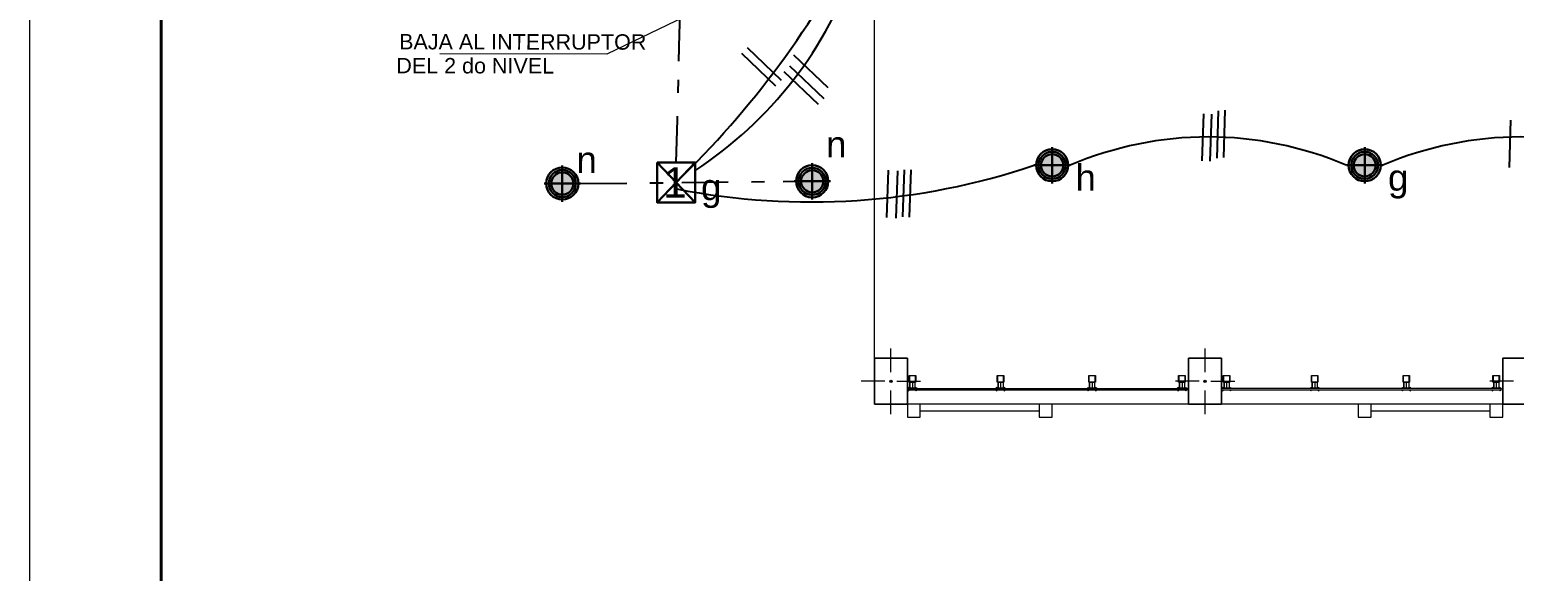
# Model space of a CAD drawing. Header units: metres. Extents: x -17 to 101, y 0 to 79.
# Drawn here: x 0 to 11.28, y 18.26 to 22.38 of the extents above; entities that cross this region are included whole.
import ezdxf

# ---------------------------------------------------------------- set-up
doc = ezdxf.new("R2010")
doc.units = ezdxf.units.M
doc.linetypes.add('Dot & Dashed', pattern=[0.670278, 0.352778, -0.176389, 0, -0.141111])
doc.linetypes.add('HIDDEN2', pattern=[0.1875, 0.125, -0.0625])
for name, color, linetype, lineweight in [('ALUMBRADO', 1, 'Continuous', 30), ('corriente debil', 30, 'Continuous', 15), ('Cotas varias El', 253, 'Continuous', 13), ('TOMACORRIENTE', 5, 'HIDDEN2', 30)]:
    doc.layers.add(name, color=color, linetype=linetype, lineweight=lineweight)
doc.styles.add('GENERATED_STYLE_3', font='swisse.ttf')
doc.styles.get("Standard").update_dxf_attribs({"font": 'arial.ttf'})

# ---------------------------------------------------------------- blocks, each defined once
blk = doc.blocks.new('LED PASILLO')
at = {"layer": 'ALUMBRADO'}
h = blk.add_hatch(color=202, dxfattribs=at)
h.dxf.hatch_style = 1
edge = h.paths.add_edge_path()
edge.add_line((0, 0.138), (0, -0.138))
edge.add_line((-0.138, 0), (0.138, 0))
edge = h.paths.add_edge_path()
edge.add_line((0, 0), (0, 0.085))
edge.add_arc((0, 0), 0.0845, 90, 180)
edge.add_line((-0.085, 0), (0, 0))
edge = h.paths.add_edge_path()
edge.add_line((0.085, 0), (0, 0))
edge.add_line((0, 0), (0, -0.085))
edge.add_arc((0, 0), 0.0845, 270, 360)
at = {"layer": 'ALUMBRADO', "color": 202}
for points in [[(0, 0.138), (0, -0.138)], [(-0.138, 0), (0.138, 0)]]:
    blk.add_lwpolyline(points, dxfattribs=at)
for radius in [0.122, 0.103, 0.0845]:
    blk.add_circle((0, 0), radius, dxfattribs=at)
blk = doc.blocks.new('caja de paso tipo 1')
at = {"layer": 'ALUMBRADO', "color": 3}
blk.add_lwpolyline([(-0.145, 0.152), (0.145, 0.152), (0.145, -0.152), (-0.145, -0.152)], close=True, dxfattribs=at)
for points in [[(-0.145, -0.152), (0.145, 0.152)], [(-0.145, 0.152), (0.145, -0.152)]]:
    blk.add_lwpolyline(points, dxfattribs=at)
at = {"layer": 'ALUMBRADO', "color": 6}
blk.add_text('1', height=0.231, dxfattribs=at).set_placement((-0.099, -0.115))

msp = doc.modelspace()

# ---------------------------------------------------------------- linework, layer by layer
at = {"layer": 'ALUMBRADO', "color": 6, "linetype": 'Dot & Dashed', "lineweight": 25}
msp.add_lwpolyline([(4.912, 21.372, 0.011004), (4.961, 26.583)], format="xyb", dxfattribs=at)
at = {"layer": 'ALUMBRADO', "color": 114, "lineweight": 25}
for points in [[(5.712, 21.996), (5.453, 22.244)], [(5.67, 21.952), (5.41, 22.2)], [(6.066, 21.94), (5.806, 22.188)], [(5.993, 21.813), (5.734, 22.061)], [(6.036, 21.857), (5.776, 22.105)], [(8.909, 21.384), (8.921, 21.742)], [(8.97, 21.381), (8.983, 21.74)], [(9.022, 21.406), (9.034, 21.765)], [(9.073, 21.41), (9.085, 21.769)], [(11.243, 21.335), (11.255, 21.694)], [(6.514, 20.954), (6.526, 21.313)], [(6.583, 20.95), (6.596, 21.309)], [(6.634, 20.958), (6.647, 21.316)], [(6.685, 20.956), (6.698, 21.315)]]:
    msp.add_lwpolyline(points, dxfattribs=at)
at = {"layer": 'ALUMBRADO', "color": 6, "linetype": 'Dot & Dashed', "lineweight": 25}
msp.add_lwpolyline([(4.184, 21.212), (5.809, 21.229)], dxfattribs=at)
at = {"layer": 'ALUMBRADO', "lineweight": 25}
for centre, radius, start, end in [((0.006, 26.316), 7.073, 313.9214, 333.2728), ((3.355, 23.898), 3.097, 303.2671, 341.0111), ((8.955, 18.905), 2.661, 66.8092, 113.1903), ((11.33, 18.905), 2.661, 66.8092, 113.1903), ((5.935, 26.377), 5.305, 258.9378, 288.6586)]:
    msp.add_arc(centre, radius, start, end, dxfattribs=at)
at = {"layer": 'corriente debil', "color": 5, "ltscale": 0.6}
msp.add_lwpolyline([(6.283, 23.11), (4.385, 22.195), (3.116, 22.197)], dxfattribs=at)
at = {"layer": 'Cotas varias El', "linetype": 'Continuous'}
for p, q in [((6.544, 19.779), (6.544, 19.959)), ((8.931, 19.779), (8.931, 19.959)), ((6.499, 19.709), (6.319, 19.709)), ((6.544, 19.459), (6.544, 19.639)), ((6.589, 19.709), (6.769, 19.709)), ((8.886, 19.709), (8.706, 19.709)), ((8.931, 19.459), (8.931, 19.639)), ((8.976, 19.709), (9.156, 19.709)), ((11.274, 19.709), (11.094, 19.709)), ((6.669, 19.534), (6.669, 19.435)), ((6.767, 19.534), (6.669, 19.534)), ((6.767, 19.435), (6.767, 19.534)), ((7.67, 19.534), (7.67, 19.435)), ((7.769, 19.534), (7.67, 19.534)), ((7.769, 19.435), (7.769, 19.534)), ((10.094, 19.534), (10.094, 19.435)), ((10.192, 19.534), (10.094, 19.534)), ((10.192, 19.435), (10.192, 19.534)), ((11.095, 19.534), (11.095, 19.435)), ((11.194, 19.534), (11.095, 19.534)), ((11.194, 19.435), (11.194, 19.534)), ((6.669, 19.435), (6.767, 19.435)), ((7.67, 19.435), (7.769, 19.435)), ((10.094, 19.435), (10.192, 19.435)), ((11.095, 19.435), (11.194, 19.435))]:
    msp.add_line(p, q, dxfattribs=at)
at = {"layer": 'Cotas varias El'}
for p, q in [((6.688, 19.702), (6.726, 19.702)), ((6.688, 19.656), (6.688, 19.702)), ((6.688, 19.702), (6.688, 19.656)), ((6.688, 19.702), (6.726, 19.702)), ((6.688, 19.656), (6.688, 19.702)), ((6.688, 19.702), (6.688, 19.656)), ((6.726, 19.656), (6.688, 19.656)), ((6.726, 19.656), (6.688, 19.656)), ((6.707, 19.702), (6.707, 19.656)), ((6.707, 19.702), (6.707, 19.656)), ((6.726, 19.702), (6.726, 19.656)), ((6.726, 19.702), (6.726, 19.656)), ((6.726, 19.702), (6.726, 19.656)), ((6.726, 19.702), (6.726, 19.656)), ((7.358, 19.702), (7.396, 19.702)), ((7.358, 19.656), (7.358, 19.702)), ((7.358, 19.702), (7.358, 19.656)), ((7.358, 19.702), (7.396, 19.702)), ((7.358, 19.656), (7.358, 19.702)), ((7.358, 19.702), (7.358, 19.656)), ((7.396, 19.656), (7.358, 19.656)), ((7.396, 19.656), (7.358, 19.656)), ((7.377, 19.702), (7.377, 19.656)), ((7.377, 19.702), (7.377, 19.656)), ((7.396, 19.702), (7.396, 19.656)), ((7.396, 19.702), (7.396, 19.656)), ((7.396, 19.702), (7.396, 19.656)), ((7.396, 19.702), (7.396, 19.656)), ((8.054, 19.702), (8.092, 19.702)), ((8.054, 19.656), (8.054, 19.702)), ((8.054, 19.702), (8.054, 19.656)), ((8.054, 19.702), (8.092, 19.702)), ((8.054, 19.656), (8.054, 19.702)), ((8.054, 19.702), (8.054, 19.656)), ((8.092, 19.656), (8.054, 19.656)), ((8.092, 19.656), (8.054, 19.656)), ((8.073, 19.702), (8.073, 19.656)), ((8.073, 19.702), (8.073, 19.656)), ((8.092, 19.702), (8.092, 19.656)), ((8.092, 19.702), (8.092, 19.656)), ((8.092, 19.702), (8.092, 19.656)), ((8.092, 19.702), (8.092, 19.656)), ((8.736, 19.702), (8.775, 19.702)), ((8.736, 19.656), (8.736, 19.702)), ((8.736, 19.702), (8.736, 19.656)), ((8.736, 19.702), (8.775, 19.702)), ((8.736, 19.656), (8.736, 19.702)), ((8.736, 19.702), (8.736, 19.656)), ((8.775, 19.656), (8.736, 19.656)), ((8.775, 19.656), (8.736, 19.656)), ((8.756, 19.702), (8.756, 19.656)), ((8.756, 19.702), (8.756, 19.656)), ((8.775, 19.702), (8.775, 19.656)), ((8.775, 19.702), (8.775, 19.656)), ((8.775, 19.702), (8.775, 19.656)), ((8.775, 19.702), (8.775, 19.656)), ((9.113, 19.656), (9.075, 19.656)), ((9.113, 19.656), (9.075, 19.656)), ((9.076, 19.703), (9.114, 19.703)), ((9.076, 19.656), (9.076, 19.703)), ((9.076, 19.703), (9.076, 19.656)), ((9.076, 19.703), (9.114, 19.703)), ((9.076, 19.656), (9.076, 19.703)), ((9.076, 19.703), (9.076, 19.656)), ((9.095, 19.703), (9.095, 19.656)), ((9.095, 19.703), (9.095, 19.656)), ((9.114, 19.703), (9.114, 19.656)), ((9.114, 19.703), (9.114, 19.656)), ((9.114, 19.703), (9.114, 19.656)), ((9.114, 19.703), (9.114, 19.656)), ((9.745, 19.703), (9.783, 19.703)), ((9.745, 19.656), (9.745, 19.703)), ((9.745, 19.703), (9.745, 19.656)), ((9.745, 19.703), (9.783, 19.703)), ((9.745, 19.656), (9.745, 19.703)), ((9.745, 19.703), (9.745, 19.656)), ((9.783, 19.656), (9.745, 19.656)), ((9.783, 19.656), (9.745, 19.656)), ((9.764, 19.703), (9.764, 19.656)), ((9.764, 19.703), (9.764, 19.656)), ((9.783, 19.703), (9.783, 19.656)), ((9.783, 19.703), (9.783, 19.656)), ((9.783, 19.703), (9.783, 19.656)), ((9.783, 19.703), (9.783, 19.656)), ((10.441, 19.703), (10.479, 19.703)), ((10.441, 19.656), (10.441, 19.703)), ((10.441, 19.703), (10.441, 19.656)), ((10.441, 19.703), (10.479, 19.703)), ((10.441, 19.656), (10.441, 19.703)), ((10.441, 19.703), (10.441, 19.656)), ((10.479, 19.656), (10.441, 19.656)), ((10.479, 19.656), (10.441, 19.656)), ((10.46, 19.703), (10.46, 19.656)), ((10.46, 19.703), (10.46, 19.656)), ((10.479, 19.703), (10.479, 19.656)), ((10.479, 19.703), (10.479, 19.656)), ((10.479, 19.703), (10.479, 19.656)), ((10.479, 19.703), (10.479, 19.656)), ((11.124, 19.703), (11.162, 19.703)), ((11.124, 19.656), (11.124, 19.703)), ((11.124, 19.703), (11.124, 19.656)), ((11.124, 19.703), (11.162, 19.703)), ((11.124, 19.656), (11.124, 19.703)), ((11.124, 19.703), (11.124, 19.656)), ((11.162, 19.656), (11.124, 19.656)), ((11.162, 19.656), (11.124, 19.656)), ((11.143, 19.703), (11.143, 19.656)), ((11.143, 19.703), (11.143, 19.656)), ((11.162, 19.703), (11.162, 19.656)), ((11.162, 19.703), (11.162, 19.656)), ((11.162, 19.703), (11.162, 19.656)), ((11.162, 19.703), (11.162, 19.656))]:
    msp.add_line(p, q, dxfattribs=at)
for points in [[(0, 35.5), (50.1, 35.5), (50.1, 0), (0, 0), (0, 35.5)], [(35.219, 22.834), (35.219, 19.534), (6.419, 19.534), (6.419, 22.834)]]:
    msp.add_lwpolyline(points, dxfattribs=at)
at = {"layer": 'Cotas varias El', "lineweight": 40}
msp.add_lwpolyline([(1, 34.5), (49.1, 34.5), (49.1, 1), (1, 1)], close=True, dxfattribs=at)
at = {"layer": 'Cotas varias El'}
for points in [[(6.669, 19.884), (6.419, 19.884), (6.419, 19.534), (6.669, 19.534)], [(9.056, 19.884), (8.806, 19.884), (8.806, 19.534), (9.056, 19.534)], [(11.444, 19.884), (11.194, 19.884), (11.194, 19.534), (11.444, 19.534)], [(6.733, 19.702), (6.73, 19.702), (6.682, 19.702), (6.682, 19.705), (6.682, 19.751), (6.682, 19.753), (6.733, 19.753), (6.733, 19.751)], [(6.73, 19.705), (6.73, 19.751), (6.684, 19.751), (6.684, 19.705)], [(9.12, 19.703), (9.118, 19.703), (9.069, 19.703), (9.069, 19.705), (9.069, 19.751), (9.069, 19.753), (9.12, 19.753), (9.12, 19.751)], [(9.118, 19.705), (9.118, 19.751), (9.071, 19.751), (9.071, 19.705)], [(6.669, 19.644), (8.794, 19.644), (8.794, 19.652), (6.669, 19.652)], [(9.056, 19.645), (11.181, 19.645), (11.181, 19.653), (9.056, 19.653)]]:
    msp.add_lwpolyline(points, close=True, dxfattribs=at)
at = {"layer": 'Cotas varias El', "linetype": 'Continuous'}
for points in [[(6.669, 19.534), (6.419, 19.534), (6.419, 19.884), (6.669, 19.884)], [(9.056, 19.534), (8.806, 19.534), (8.806, 19.884), (9.056, 19.884)], [(11.444, 19.534), (11.194, 19.534), (11.194, 19.884), (11.444, 19.884)]]:
    msp.add_lwpolyline(points, close=True, dxfattribs=at)
at = {"layer": 'Cotas varias El', "flags": 128}
for points in [[(7.402, 19.702), (7.4, 19.702), (7.351, 19.702), (7.351, 19.705), (7.351, 19.751), (7.351, 19.753), (7.402, 19.753), (7.402, 19.751)], [(7.4, 19.705), (7.4, 19.751), (7.353, 19.751), (7.353, 19.705)], [(8.098, 19.702), (8.096, 19.702), (8.047, 19.702), (8.047, 19.705), (8.047, 19.751), (8.047, 19.753), (8.098, 19.753), (8.098, 19.751)], [(8.096, 19.705), (8.096, 19.751), (8.049, 19.751), (8.049, 19.705)], [(8.781, 19.702), (8.779, 19.702), (8.73, 19.702), (8.73, 19.705), (8.73, 19.751), (8.73, 19.753), (8.781, 19.753), (8.781, 19.751)], [(8.779, 19.705), (8.779, 19.751), (8.732, 19.751), (8.732, 19.705)], [(9.789, 19.703), (9.787, 19.703), (9.739, 19.703), (9.739, 19.705), (9.739, 19.751), (9.739, 19.753), (9.789, 19.753), (9.789, 19.751)], [(9.787, 19.705), (9.787, 19.751), (9.741, 19.751), (9.741, 19.705)], [(10.485, 19.703), (10.483, 19.703), (10.435, 19.703), (10.435, 19.705), (10.435, 19.751), (10.435, 19.753), (10.485, 19.753), (10.485, 19.751)], [(10.483, 19.705), (10.483, 19.751), (10.437, 19.751), (10.437, 19.705)], [(11.168, 19.703), (11.166, 19.703), (11.118, 19.703), (11.118, 19.705), (11.118, 19.751), (11.118, 19.753), (11.168, 19.753), (11.168, 19.751)], [(11.166, 19.705), (11.166, 19.751), (11.12, 19.751), (11.12, 19.705)], [(6.745, 19.653), (6.694, 19.653), (6.669, 19.653), (6.669, 19.656), (6.694, 19.656), (6.745, 19.656)], [(6.745, 19.653), (6.669, 19.653), (6.669, 19.656), (6.745, 19.656)], [(6.745, 19.641), (6.669, 19.641), (6.669, 19.643), (6.745, 19.643)], [(6.745, 19.641), (6.669, 19.641), (6.669, 19.643), (6.745, 19.643)], [(7.415, 19.653), (7.364, 19.653), (7.339, 19.653), (7.339, 19.656), (7.364, 19.656), (7.415, 19.656)], [(7.415, 19.653), (7.339, 19.653), (7.339, 19.656), (7.415, 19.656)], [(7.415, 19.641), (7.339, 19.641), (7.339, 19.643), (7.415, 19.643)], [(7.415, 19.641), (7.339, 19.641), (7.339, 19.643), (7.415, 19.643)], [(8.111, 19.653), (8.06, 19.653), (8.035, 19.653), (8.035, 19.656), (8.06, 19.656), (8.111, 19.656)], [(8.111, 19.653), (8.035, 19.653), (8.035, 19.656), (8.111, 19.656)], [(8.111, 19.641), (8.035, 19.641), (8.035, 19.643), (8.111, 19.643)], [(8.111, 19.641), (8.035, 19.641), (8.035, 19.643), (8.111, 19.643)], [(8.794, 19.653), (8.743, 19.653), (8.717, 19.653), (8.717, 19.656), (8.743, 19.656), (8.794, 19.656)], [(8.794, 19.653), (8.717, 19.653), (8.717, 19.656), (8.794, 19.656)], [(8.794, 19.641), (8.717, 19.641), (8.717, 19.643), (8.794, 19.643)], [(8.794, 19.641), (8.717, 19.641), (8.717, 19.643), (8.794, 19.643)], [(9.132, 19.654), (9.081, 19.654), (9.056, 19.654), (9.056, 19.656), (9.081, 19.656), (9.132, 19.656)], [(9.132, 19.654), (9.056, 19.654), (9.056, 19.656), (9.132, 19.656)], [(9.132, 19.641), (9.056, 19.641), (9.056, 19.644), (9.132, 19.644)], [(9.132, 19.641), (9.056, 19.641), (9.056, 19.644), (9.132, 19.644)], [(9.802, 19.654), (9.751, 19.654), (9.726, 19.654), (9.726, 19.656), (9.751, 19.656), (9.802, 19.656)], [(9.802, 19.654), (9.726, 19.654), (9.726, 19.656), (9.802, 19.656)], [(9.802, 19.641), (9.726, 19.641), (9.726, 19.644), (9.802, 19.644)], [(9.802, 19.641), (9.726, 19.641), (9.726, 19.644), (9.802, 19.644)], [(10.498, 19.654), (10.447, 19.654), (10.422, 19.654), (10.422, 19.656), (10.447, 19.656), (10.498, 19.656)], [(10.498, 19.654), (10.422, 19.654), (10.422, 19.656), (10.498, 19.656)], [(10.498, 19.641), (10.422, 19.641), (10.422, 19.644), (10.498, 19.644)], [(10.498, 19.641), (10.422, 19.641), (10.422, 19.644), (10.498, 19.644)], [(11.181, 19.654), (11.13, 19.654), (11.105, 19.654), (11.105, 19.656), (11.13, 19.656), (11.181, 19.656)], [(11.181, 19.654), (11.105, 19.654), (11.105, 19.656), (11.181, 19.656)], [(11.181, 19.641), (11.105, 19.641), (11.105, 19.644), (11.181, 19.644)], [(11.181, 19.641), (11.105, 19.641), (11.105, 19.644), (11.181, 19.644)]]:
    msp.add_lwpolyline(points, close=True, dxfattribs=at)
at = {"layer": 'Cotas varias El', "linetype": 'Continuous', "flags": 128}
for points in [[(7.67, 19.534), (6.767, 19.534)], [(11.095, 19.534), (10.192, 19.534)], [(6.767, 19.485), (7.67, 19.485)], [(10.192, 19.485), (11.095, 19.485)]]:
    msp.add_lwpolyline(points, dxfattribs=at)
at = {"layer": 'Cotas varias El', "linetype": 'Continuous'}
for centre in [(6.544, 19.709), (8.931, 19.709)]:
    msp.add_circle(centre, 0.00871, dxfattribs=at)
at = {"layer": 'Cotas varias El'}
for centre, start, end in [((6.677, 19.656), 0, 180), ((6.677, 19.641), 180, 0), ((6.736, 19.656), 0, 180), ((6.736, 19.641), 180, 0), ((7.347, 19.656), 0, 180), ((7.347, 19.641), 180, 0), ((7.406, 19.656), 0, 180), ((7.406, 19.641), 180, 0), ((8.043, 19.656), 0, 180), ((8.043, 19.641), 180, 0), ((8.102, 19.656), 0, 180), ((8.102, 19.641), 180, 0), ((8.726, 19.656), 0, 180), ((8.726, 19.641), 180, 0), ((8.785, 19.656), 0, 180), ((8.785, 19.641), 180, 0), ((9.065, 19.656), 0, 180), ((9.065, 19.641), 180, 0), ((9.124, 19.656), 0, 180), ((9.124, 19.641), 180, 0), ((9.735, 19.656), 0, 180), ((9.735, 19.641), 180, 0), ((9.794, 19.656), 0, 180), ((9.794, 19.641), 180, 0), ((10.431, 19.656), 0, 180), ((10.431, 19.641), 180, 0), ((10.49, 19.656), 0, 180), ((10.49, 19.641), 180, 0), ((11.114, 19.656), 0, 180), ((11.114, 19.641), 180, 0), ((11.173, 19.656), 0, 180), ((11.173, 19.641), 180, 0)]:
    msp.add_arc(centre, 0.00476, start, end, dxfattribs=at)
at = {"layer": 'Cotas varias El', "linetype": 'Continuous'}
for p in [(6.544, 19.709), (8.931, 19.709)]:
    msp.add_point(p, dxfattribs=at)

# ---------------------------------------------------------------- block references
at = {"layer": 'ALUMBRADO', "lineweight": 25}
msp.add_blockref('caja de paso tipo 1', (4.912, 21.22), dxfattribs=at)
at = {"layer": 'TOMACORRIENTE', "lineweight": 25}
for p in [(7.769, 21.351), (10.144, 21.351), (4.047, 21.212), (5.946, 21.229)]:
    msp.add_blockref('LED PASILLO', p, dxfattribs=at)

# ---------------------------------------------------------------- texts
at = {"layer": 'ALUMBRADO', "color": 102, "lineweight": 25}
for p in [(6.051, 21.41), (4.154, 21.293, 6632.093)]:
    msp.add_text('n', height=0.2, dxfattribs=at).set_placement(p)
for s, p in [('h', (7.946, 21.157, 6632.093)), ('g', (5.101, 21.085, 6632.093)), ('g', (10.321, 21.157, 6632.093))]:
    msp.add_text(s, height=0.2, rotation=0.0215, dxfattribs=at).set_placement(p)
at = {"layer": 'corriente debil', "color": 5, "style": 'GENERATED_STYLE_3'}
for s, p in [('BAJA AL INTERRUPTOR', (2.807, 22.232)), ('DEL 2 do NIVEL', (2.786, 22.05))]:
    msp.add_text(s, height=0.11693, rotation=359.9206, dxfattribs=at).set_placement(p)

doc.saveas('drawing.dxf')
